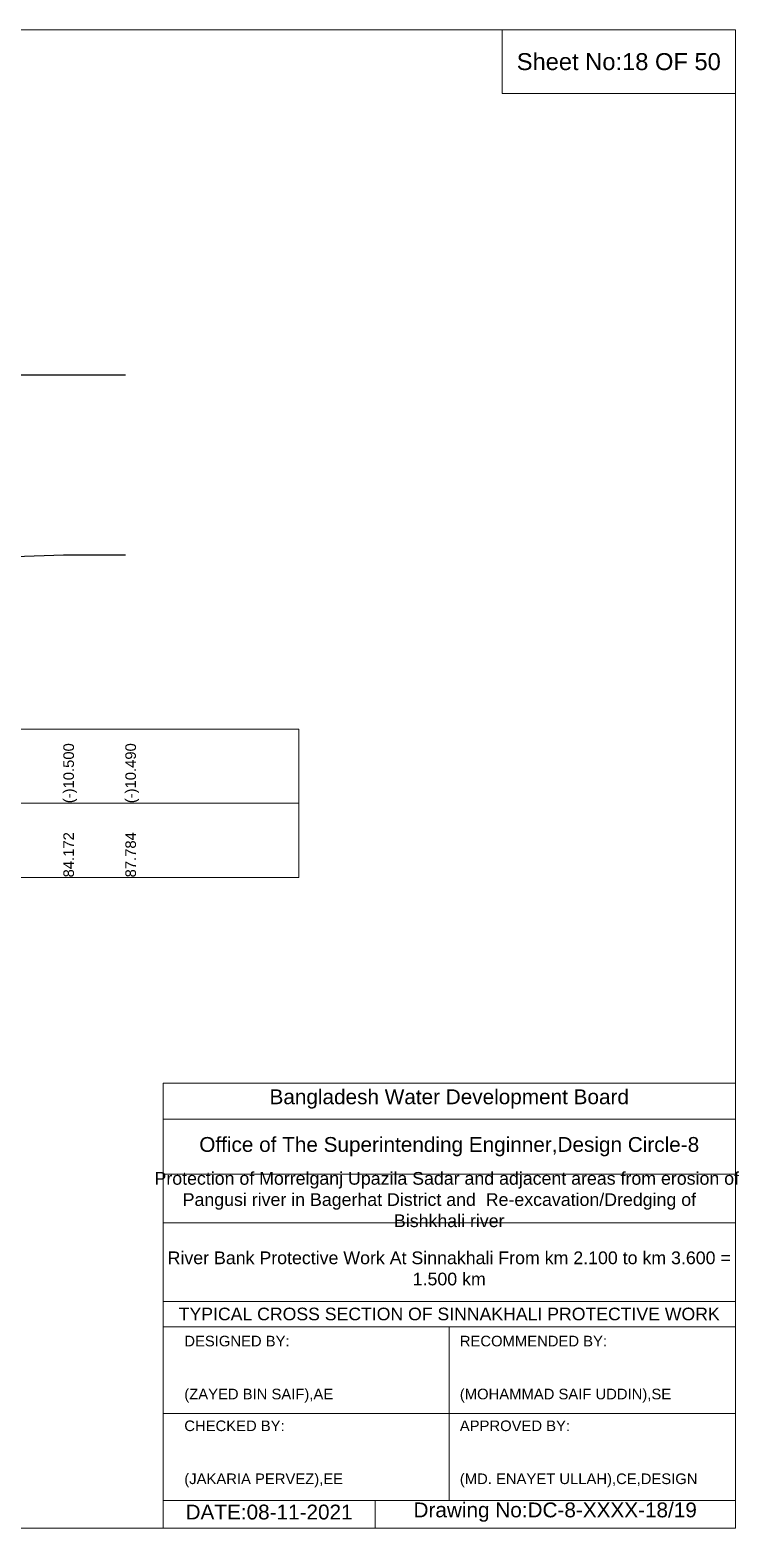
# Model space of a CAD drawing. Header units: inches. Extents: x 89000 to 380017, y -7071 to 0.
# Drawn here: x 361672 to 365017, y -7071 to 0 of the extents above; entities that cross this region are included whole.
import ezdxf

# ---------------------------------------------------------------- set-up
doc = ezdxf.new("R2010")
doc.units = ezdxf.units.IN
doc.header["$LTSCALE"] = 7
doc.header["$MEASUREMENT"] = 0
for name, color, linetype, lineweight in [('Cross section Data Border', 7, 'Continuous', 9), ('Cross Section Labels', 7, 'Continuous', 9), ('Existing_Bed_Level for Xsection', 7, 'Continuous', 25), ('Long Section Labels', 7, 'Continuous', 9)]:
    doc.layers.add(name, color=color, linetype=linetype, lineweight=lineweight)
doc.styles.get("Standard").update_dxf_attribs({"font": 'arial.ttf'})

msp = doc.modelspace()

# ---------------------------------------------------------------- linework, layer by layer
at = {"layer": 'Cross section Data Border'}
msp.add_lwpolyline([(355100, -3300), (362940.21809, -3300), (362940.21809, -4000), (355100, -4000)], close=True, dxfattribs=at)
msp.add_lwpolyline([(355100, -3650), (362940.21809, -3650)], dxfattribs=at)
at = {"layer": 'Cross Section Labels'}
for points in [[(355000, 0), (365000, 0), (365000, -7071), (355000, -7071)], [(363900, 0), (365000, 0), (365000, -300), (363900, -300)]]:
    msp.add_lwpolyline(points, close=True, dxfattribs=at)
for points in [[(362300, -7071), (362300, -4971), (365000, -4971)], [(362300, -5141), (365000, -5141)], [(362300, -5401), (365000, -5401)], [(362300, -5631), (365000, -5631)], [(362300, -6001), (365000, -6001)], [(362300, -6121), (365000, -6121)], [(363650, -6121), (363650, -6941)], [(362300, -6531), (365000, -6531)], [(362300, -6941), (365000, -6941)], [(363300, -6941), (363300, -7071)]]:
    msp.add_lwpolyline(points, dxfattribs=at)
at = {"layer": 'Existing_Bed_Level for Xsection'}
for points in [[(356000, -1627.63), (362121.75885, -1627.63)], [(361600.2095, -2484.61), (361829.2368, -2478.13), (362121.75885, -2477.32)]]:
    msp.add_lwpolyline(points, dxfattribs=at)

# ---------------------------------------------------------------- texts
at = {"layer": 'Cross Section Labels', "attachment_point": 5}
for s, insert, char_height in [('Sheet No:18 OF 50', (364450, -150), 80), ('Bangladesh Water Development Board', (363650, -5046), 70), ('Office of The Superintending Enginner,Design Circle-8', (363650, -5271), 70)]:
    msp.add_mtext(s, dxfattribs=dict(at, insert=insert, char_height=char_height))
at = {"layer": 'Cross Section Labels'}
for s, insert, char_height, width, attachment_point in [('Protection of Morrelganj Upazila Sadar and adjacent areas from erosion of  Pangusi river in Bagerhat District and  Re-excavation/Dredging of     Bishkhali river', (363650, -5521), 60, 2800, 5), ('River Bank Protective Work At Sinnakhali From km 2.100 to km 3.600 = 1.500 km', (363650, -5846), 60, 2700, 5), ('TYPICAL CROSS SECTION OF SINNAKHALI PROTECTIVE WORK', (363650, -6061), 59.5765532, 2800, 5), ('DESIGNED BY:^J^J^J(ZAYED BIN SAIF),AE', (362400, -6321), 50, 1400, 4), ('RECOMMENDED BY:^J^J^J(MOHAMMAD SAIF UDDIN),SE', (363700, -6321), 50, 1400, 4), ('CHECKED BY:^J^J^J(JAKARIA PERVEZ),EE', (362400, -6721), 50, 1400, 4), ('APPROVED BY:^J^J^J(MD. ENAYET ULLAH),CE,DESIGN', (363700, -6721), 50, 1400, 4), ('DATE:08-11-2021', (362800, -6996), 70, 1400, 5), ('Drawing No:DC-8-XXXX-18/19', (364150, -6996), 70, 2200, 5)]:
    msp.add_mtext(s, dxfattribs=dict(at, insert=insert, char_height=char_height, width=width, attachment_point=attachment_point))
at = {"layer": 'Long Section Labels', "char_height": 50, "attachment_point": 1, "rotation": 90}
for s, insert in [('(-)10.500', (361829.2368, -3650)), ('(-)10.490', (362121.75885, -3650)), ('84.172', (361829.2368, -4000)), ('87.784', (362121.75885, -4000))]:
    msp.add_mtext(s, dxfattribs=dict(at, insert=insert))

doc.saveas('drawing.dxf')
